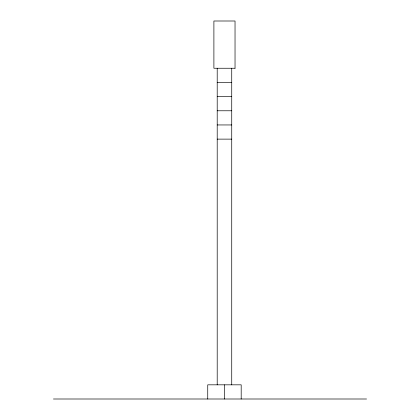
<?xml version="1.0" encoding="UTF-8"?>
<svg xmlns="http://www.w3.org/2000/svg" width="420" height="420" viewBox="0 0 420 420"><rect width="100%" height="100%" fill="white"/><g stroke="black" fill="none" stroke-linecap="round" stroke-linejoin="round"><path stroke-width="0.63" d="M235.037 68.25L213.896 68.25L213.901 21L235.037 21L235.032 68.25M217.203 82.425L231.725 82.425M217.203 96.6L231.725 96.6M217.203 110.775L231.725 110.775M217.203 124.95L231.725 124.95M217.203 139.125L231.725 139.125M53.45 399L366.55 399M241.19 399L241.19 384.825L207.737 384.825L207.737 399M231.73 68.25L231.73 384.825M224.464 384.825L224.464 399M217.208 68.25L217.203 384.825"/></g></svg>
